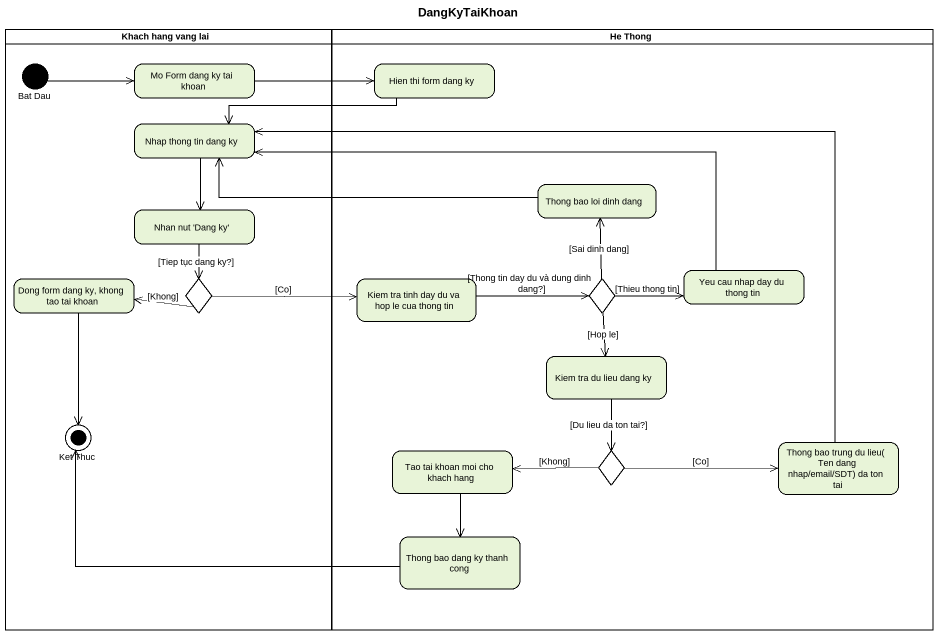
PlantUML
@startuml
title DangKyTaiKhoan
hide empty description
state "Khach hang vang lai" as Khach_hang_vang_lai <<partition>> {
  state "Bat Dau" as Bat_Dau <<start>>
  state "Mo Form dang ky tai khoan" as Mo_Form_dang_ky_tai_khoan
  state "Nhap thong tin dang ky" as Nhap_thong_tin_dang_ky
  state "Nhan nut 'Dang ky'" as Nhan_nut_Dang_ky
  state "Dong form dang ky, khong tao tai khoan" as Dong_form_dang_ky_khong_tao
  state choice1 <<choice>>
  state "Ket Thuc" as Ket_Thuc <<end>>
}
state "He Thong" as He_Thong <<partition>> {
  state "Hien thi form dang ky" as Hien_thi_form_dang_ky
  state "Thong bao loi dinh dang" as Thong_bao_loi_dinh_dang
  state "Yeu cau nhap day du thong tin" as Yeu_cau_nhap_day_du_thong
  state "Kiem tra tinh day du va hop le cua thong tin" as Kiem_tra_tinh_day_du_va_hop
  state choice2 <<choice>>
  state "Kiem tra du lieu dang ky" as Kiem_tra_du_lieu_dang_ky
  state "Tao tai khoan moi cho khach hang" as Tao_tai_khoan_moi_cho_khach
  state choice3 <<choice>>
  state "Thong bao trung du lieu( Ten dang nhap/email/SDT) da ton tai" as Thong_bao_trung_du_lieu_Ten
  state "Thong bao dang ky thanh cong" as Thong_bao_dang_ky_thanh_cong
}
Bat_Dau -right-> Mo_Form_dang_ky_tai_khoan
Mo_Form_dang_ky_tai_khoan -right-> Hien_thi_form_dang_ky
Hien_thi_form_dang_ky -left-> Nhap_thong_tin_dang_ky
Nhap_thong_tin_dang_ky --> Nhan_nut_Dang_ky
Thong_bao_loi_dinh_dang -left-> Nhap_thong_tin_dang_ky
Nhan_nut_Dang_ky --> choice1 : [Tiep tục dang ky?]
Yeu_cau_nhap_day_du_thong -left-> Nhap_thong_tin_dang_ky
Dong_form_dang_ky_khong_tao --> Ket_Thuc
choice1 -left-> Dong_form_dang_ky_khong_tao : [Khong]
choice1 -right-> Kiem_tra_tinh_day_du_va_hop : [Co]
Kiem_tra_tinh_day_du_va_hop -right-> choice2 : [Thong tin day du và dung dinh dang?]
choice2 -up-> Thong_bao_loi_dinh_dang : [Sai dinh dang]
choice2 -right-> Yeu_cau_nhap_day_du_thong : [Thieu thong tin]
choice2 --> Kiem_tra_du_lieu_dang_ky : [Hop le]
Kiem_tra_du_lieu_dang_ky --> choice3 : [Du lieu da ton tai?]
Tao_tai_khoan_moi_cho_khach --> Thong_bao_dang_ky_thanh_cong
choice3 -left-> Tao_tai_khoan_moi_cho_khach : [Khong]
choice3 -right-> Thong_bao_trung_du_lieu_Ten : [Co]
Thong_bao_trung_du_lieu_Ten -left-> Nhap_thong_tin_dang_ky
Thong_bao_dang_ky_thanh_cong -left-> Ket_Thuc
@enduml
